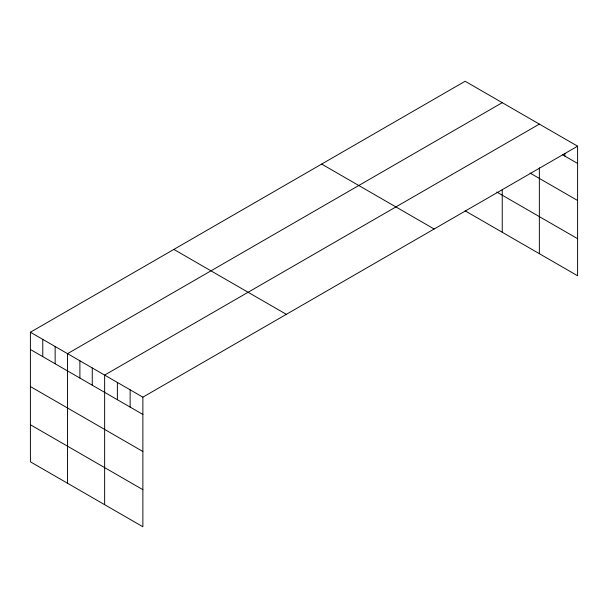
<?xml version="1.0" encoding="UTF-8"?>
<svg xmlns="http://www.w3.org/2000/svg" width="608" height="608" viewBox="0 0 608 608"><rect width="100%" height="100%" fill="white"/><g stroke="black" fill="none" stroke-linecap="round" stroke-linejoin="round"><path stroke-width="0.91" d="M577.6 146.186L142.872 397.168L142.872 526.748L30.4 461.814L30.4 332.234L465.128 81.252L577.6 146.186L577.6 275.766L465.128 210.832M502.238 102.676L67.518 353.666L67.518 483.246M539.357 124.108L104.637 375.09L104.637 504.67M562.461 154.698L577.6 163.438M530.077 173.067L577.6 200.503M496.827 192.067L577.6 238.693M321.662 164.076L434.142 229.011M173.858 249.409L286.338 314.344M30.4 332.234L142.872 397.168M30.4 349.486L142.872 414.428M30.4 386.559L142.872 451.493M30.4 424.749L142.872 489.683M564.855 153.353L564.855 156.081M539.357 167.838L539.357 253.688M502.238 189.734L502.238 232.256M130.127 389.812L130.127 407.064M117.382 382.455L117.382 399.707M92.264 367.954L92.264 385.206M79.891 360.81L79.891 378.062M55.146 346.522L55.146 363.774M42.773 339.378L42.773 356.63"/></g></svg>
